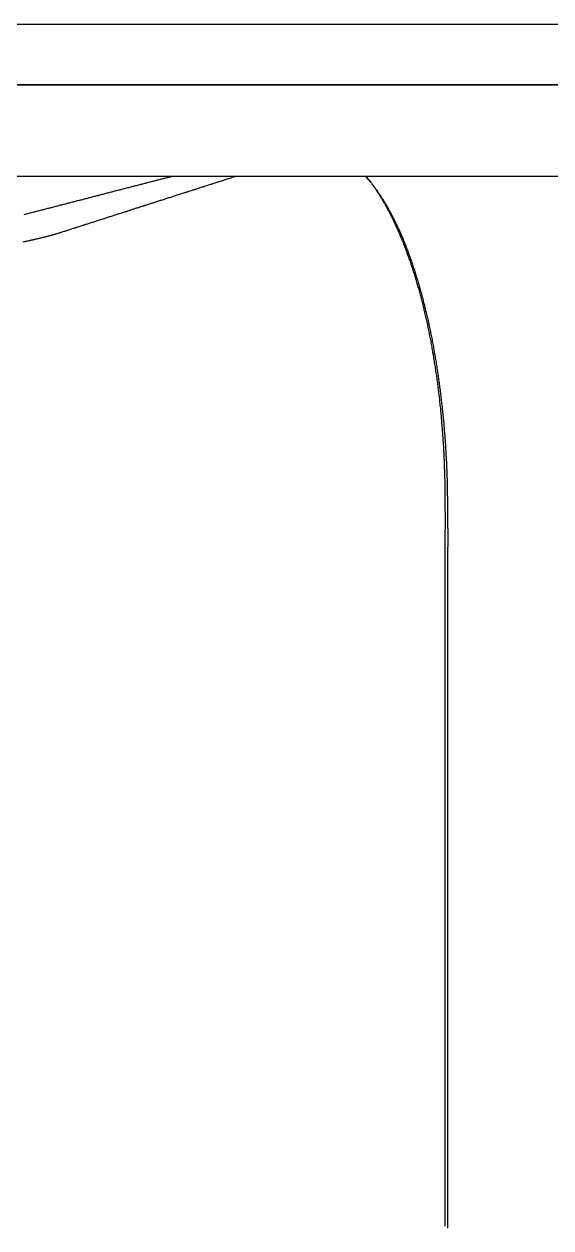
# Model space of a CAD drawing. Header units: millimetres. Extents: x -226 to 218, y -316 to 313.
# Drawn here: x 89.7 to 133.5, y -215.1 to -114.9 of the extents above; entities that cross this region are included whole.
import ezdxf

# ---------------------------------------------------------------- set-up
doc = ezdxf.new("R2010")
doc.units = ezdxf.units.MM
doc.layers.add('SKETCH', color=5, linetype='Continuous')
doc.layers.add('VISIBLE', color=7, linetype='Continuous')

msp = doc.modelspace()

# ---------------------------------------------------------------- linework, layer by layer
at = {"layer": 'SKETCH', "flags": 128}
for points in [[(89.64, -133.04), (89.71, -133.02), (89.79, -133.01), (89.86, -132.99), (89.93, -132.98), (90.01, -132.96), (90.08, -132.95), (90.15, -132.93), (90.22, -132.92), (90.29, -132.9), (90.36, -132.89), (90.43, -132.87), (90.5, -132.86), (90.57, -132.84), (90.64, -132.83), (90.7, -132.81), (90.77, -132.79), (90.84, -132.78), (90.9, -132.76), (90.97, -132.75), (91.03, -132.73), (91.1, -132.72), (91.16, -132.7), (91.22, -132.69), (91.29, -132.67), (91.35, -132.66), (91.41, -132.64), (91.47, -132.63), (91.53, -132.61), (91.59, -132.6), (91.64, -132.58), (91.7, -132.57), (91.75, -132.55), (91.81, -132.54), (91.86, -132.52), (91.92, -132.51), (91.97, -132.49), (92.02, -132.48), (92.07, -132.46), (92.13, -132.45), (92.18, -132.43), (92.23, -132.42), (92.29, -132.4), (92.34, -132.38), (92.39, -132.37), (92.45, -132.35), (92.5, -132.34), (92.56, -132.32), (92.62, -132.3), (92.67, -132.28), (92.75, -132.26), (92.82, -132.24), (92.89, -132.22), (92.97, -132.19), (93.05, -132.17), (93.12, -132.15), (93.2, -132.12), (93.27, -132.1), (93.35, -132.07), (93.43, -132.05), (93.51, -132.02), (93.59, -132), (93.66, -131.97), (93.74, -131.95), (93.82, -131.92), (93.9, -131.89), (93.98, -131.87), (94.06, -131.84), (94.13, -131.82), (94.21, -131.79), (94.29, -131.77), (94.37, -131.74), (94.45, -131.72), (94.52, -131.69), (94.6, -131.67), (94.68, -131.64), (94.75, -131.62), (94.83, -131.59), (94.91, -131.57), (94.99, -131.54), (95.06, -131.52), (95.14, -131.49), (95.22, -131.47), (95.29, -131.44), (95.37, -131.42), (95.45, -131.4), (95.52, -131.37), (95.6, -131.35), (95.68, -131.32), (95.76, -131.3), (95.83, -131.27), (95.91, -131.25), (95.99, -131.22), (96.06, -131.2), (96.14, -131.17), (96.22, -131.15), (96.29, -131.12), (96.37, -131.1), (96.45, -131.07), (96.53, -131.05), (96.6, -131.03), (96.68, -131), (96.76, -130.98), (96.83, -130.95), (96.91, -130.93), (96.99, -130.9), (97.06, -130.88), (97.14, -130.85), (97.22, -130.83), (97.3, -130.8), (97.37, -130.78), (97.45, -130.75), (97.53, -130.73), (97.6, -130.7), (97.68, -130.68), (97.76, -130.65), (97.83, -130.63), (97.91, -130.6), (97.99, -130.58), (98.07, -130.56), (98.14, -130.53), (98.22, -130.51), (98.3, -130.48), (98.37, -130.46), (98.45, -130.43), (98.53, -130.41), (98.6, -130.38), (98.68, -130.36), (98.76, -130.33), (98.84, -130.31), (98.91, -130.28), (98.99, -130.26), (99.07, -130.23), (99.14, -130.21), (99.22, -130.19), (99.3, -130.16), (99.37, -130.14), (99.45, -130.11), (99.53, -130.09), (99.61, -130.06), (99.68, -130.04), (99.76, -130.01), (99.84, -129.99), (99.91, -129.96), (99.99, -129.94), (100.07, -129.91), (100.14, -129.89), (100.22, -129.86), (100.3, -129.84), (100.38, -129.81), (100.45, -129.79), (100.53, -129.77), (100.61, -129.74), (100.68, -129.72), (100.76, -129.69), (100.84, -129.67), (100.91, -129.64), (100.99, -129.62), (101.07, -129.59), (101.14, -129.57), (101.22, -129.54), (101.3, -129.52), (101.38, -129.49), (101.45, -129.47), (101.53, -129.45), (101.61, -129.42), (101.68, -129.4), (101.76, -129.37), (101.84, -129.35), (101.91, -129.32), (101.99, -129.3), (102.07, -129.27), (102.14, -129.25), (102.22, -129.22), (102.3, -129.2), (102.37, -129.17), (102.45, -129.15), (102.53, -129.12), (102.61, -129.1), (102.68, -129.08), (102.76, -129.05), (102.84, -129.03), (102.91, -129), (102.99, -128.98), (103.07, -128.95), (103.14, -128.93), (103.22, -128.9), (103.3, -128.88), (103.37, -128.85), (103.45, -128.83), (103.53, -128.8), (103.61, -128.78), (103.68, -128.75), (103.76, -128.73), (103.84, -128.71), (103.91, -128.68), (103.99, -128.66), (104.07, -128.63), (104.14, -128.61), (104.22, -128.58), (104.3, -128.56), (104.37, -128.53), (104.45, -128.51), (104.53, -128.48), (104.6, -128.46), (104.68, -128.43), (104.76, -128.41), (104.83, -128.38), (104.91, -128.36), (104.99, -128.34), (105.07, -128.31), (105.14, -128.29), (105.22, -128.26), (105.3, -128.24), (105.37, -128.21), (105.45, -128.19), (105.53, -128.16), (105.6, -128.14), (105.68, -128.11), (105.76, -128.09), (105.83, -128.06), (105.91, -128.04), (105.99, -128.02), (106.06, -127.99), (106.14, -127.97), (106.22, -127.94), (106.29, -127.92), (106.37, -127.89), (106.45, -127.87), (106.53, -127.84), (106.6, -127.82), (106.68, -127.79), (106.76, -127.77), (106.83, -127.74), (106.91, -127.72), (106.99, -127.7), (107.06, -127.67), (107.14, -127.65), (107.22, -127.62), (107.29, -127.6), (107.3, -127.59)], [(89.71, -130.77), (89.79, -130.75), (89.87, -130.73), (89.95, -130.71), (90.04, -130.69), (90.12, -130.66), (90.2, -130.64), (90.28, -130.62), (90.36, -130.6), (90.45, -130.58), (90.53, -130.56), (90.61, -130.54), (90.69, -130.52), (90.78, -130.49), (90.86, -130.47), (90.94, -130.45), (91.02, -130.43), (91.11, -130.41), (91.19, -130.39), (91.27, -130.37), (91.35, -130.35), (91.44, -130.32), (91.52, -130.3), (91.6, -130.28), (91.68, -130.26), (91.77, -130.24), (91.85, -130.22), (91.93, -130.2), (92.01, -130.18), (92.09, -130.15), (92.18, -130.13), (92.26, -130.11), (92.34, -130.09), (92.42, -130.07), (92.51, -130.05), (92.59, -130.03), (92.67, -130.01), (92.75, -129.98), (92.84, -129.96), (92.92, -129.94), (93, -129.92), (93.08, -129.9), (93.16, -129.88), (93.25, -129.86), (93.33, -129.83), (93.41, -129.81), (93.49, -129.79), (93.58, -129.77), (93.66, -129.75), (93.74, -129.73), (93.82, -129.71), (93.91, -129.69), (93.99, -129.66), (94.07, -129.64), (94.15, -129.62), (94.24, -129.6), (94.32, -129.58), (94.4, -129.56), (94.48, -129.54), (94.56, -129.52), (94.65, -129.49), (94.73, -129.47), (94.81, -129.45), (94.89, -129.43), (94.98, -129.41), (95.06, -129.39), (95.14, -129.37), (95.22, -129.35), (95.3, -129.32), (95.39, -129.3), (95.47, -129.28), (95.55, -129.26), (95.63, -129.24), (95.72, -129.22), (95.8, -129.2), (95.88, -129.18), (95.96, -129.15), (96.04, -129.13), (96.13, -129.11), (96.21, -129.09), (96.29, -129.07), (96.37, -129.05), (96.46, -129.03), (96.54, -129.01), (96.62, -128.98), (96.7, -128.96), (96.78, -128.94), (96.87, -128.92), (96.95, -128.9), (97.03, -128.88), (97.11, -128.86), (97.2, -128.84), (97.28, -128.81), (97.36, -128.79), (97.44, -128.77), (97.53, -128.75), (97.61, -128.73), (97.69, -128.71), (97.77, -128.69), (97.85, -128.67), (97.94, -128.64), (98.02, -128.62), (98.1, -128.6), (98.18, -128.58), (98.27, -128.56), (98.35, -128.54), (98.43, -128.52), (98.51, -128.5), (98.59, -128.48), (98.68, -128.45), (98.76, -128.43), (98.84, -128.41), (98.92, -128.39), (99.01, -128.37), (99.09, -128.35), (99.17, -128.33), (99.25, -128.31), (99.33, -128.28), (99.42, -128.26), (99.5, -128.24), (99.58, -128.22), (99.66, -128.2), (99.75, -128.18), (99.83, -128.16), (99.91, -128.14), (99.99, -128.11), (100.07, -128.09), (100.16, -128.07), (100.24, -128.05), (100.32, -128.03), (100.4, -128.01), (100.48, -127.99), (100.57, -127.97), (100.65, -127.94), (100.73, -127.92), (100.81, -127.9), (100.9, -127.88), (100.98, -127.86), (101.06, -127.84), (101.14, -127.82), (101.22, -127.8), (101.31, -127.77), (101.39, -127.75), (101.47, -127.73), (101.55, -127.71), (101.64, -127.69), (101.72, -127.67), (101.8, -127.65), (101.88, -127.63), (101.96, -127.6), (102, -127.59)], [(118.1, -127.59), (118.12, -127.62), (118.16, -127.66), (118.21, -127.71), (118.25, -127.76), (118.29, -127.81), (118.34, -127.86), (118.38, -127.91), (118.42, -127.96), (118.47, -128.01), (118.51, -128.06), (118.55, -128.12), (118.6, -128.17), (118.64, -128.22), (118.68, -128.28), (118.73, -128.33), (118.77, -128.39), (118.81, -128.44), (118.85, -128.5), (118.9, -128.56), (118.94, -128.61), (118.98, -128.67), (119.02, -128.73), (119.07, -128.79), (119.11, -128.85), (119.15, -128.91), (119.19, -128.97), (119.23, -129.03), (119.27, -129.09), (119.32, -129.15), (119.36, -129.22), (119.4, -129.28), (119.44, -129.34), (119.48, -129.41), (119.52, -129.47), (119.56, -129.53), (119.6, -129.6), (119.64, -129.67), (119.68, -129.73), (119.73, -129.8), (119.77, -129.87), (119.81, -129.93), (119.85, -130), (119.89, -130.07), (119.93, -130.14), (119.97, -130.21), (120.01, -130.28), (120.04, -130.35), (120.08, -130.42), (120.12, -130.49), (120.16, -130.57), (120.2, -130.64), (120.24, -130.71), (120.28, -130.79), (120.32, -130.86), (120.36, -130.94), (120.4, -131.01), (120.43, -131.09), (120.47, -131.16), (120.51, -131.24), (120.55, -131.31), (120.59, -131.39), (120.62, -131.47), (120.66, -131.55), (120.7, -131.63), (120.74, -131.71), (120.77, -131.79), (120.81, -131.87), (120.85, -131.95), (120.89, -132.03), (120.92, -132.11), (120.96, -132.19), (121, -132.27), (121.03, -132.36), (121.07, -132.44), (121.1, -132.52), (121.14, -132.61), (121.18, -132.69), (121.21, -132.78), (121.25, -132.86), (121.28, -132.95), (121.32, -133.04), (121.35, -133.12), (121.39, -133.21), (121.42, -133.3), (121.46, -133.38), (121.49, -133.47), (121.53, -133.56), (121.56, -133.65), (121.6, -133.74), (121.63, -133.83), (121.66, -133.92), (121.7, -134.01), (121.73, -134.1), (121.77, -134.2), (121.8, -134.29), (121.83, -134.38), (121.87, -134.48), (121.9, -134.57), (121.93, -134.66), (121.96, -134.76), (122, -134.85), (122.03, -134.95), (122.06, -135.04), (122.09, -135.14), (122.12, -135.23), (122.16, -135.33), (122.19, -135.43), (122.22, -135.52), (122.25, -135.62), (122.28, -135.72), (122.31, -135.82), (122.34, -135.92), (122.37, -136.02), (122.4, -136.12), (122.43, -136.22), (122.46, -136.32), (122.49, -136.42), (122.52, -136.52), (122.55, -136.62), (122.58, -136.72), (122.61, -136.82), (122.64, -136.93), (122.67, -137.03), (122.7, -137.13), (122.73, -137.24), (122.76, -137.34), (122.79, -137.45), (122.81, -137.55), (122.84, -137.65), (122.87, -137.76), (122.9, -137.87), (122.92, -137.97), (122.95, -138.08), (122.98, -138.18), (123.01, -138.29), (123.03, -138.4), (123.06, -138.51), (123.09, -138.61), (123.11, -138.72), (123.14, -138.83), (123.16, -138.94), (123.19, -139.05), (123.22, -139.16), (123.24, -139.27), (123.27, -139.38), (123.29, -139.49), (123.32, -139.6), (123.34, -139.71), (123.37, -139.82), (123.39, -139.94), (123.41, -140.05), (123.44, -140.16), (123.46, -140.27), (123.49, -140.39), (123.51, -140.5), (123.53, -140.61), (123.56, -140.73), (123.58, -140.84), (123.6, -140.95), (123.62, -141.07), (123.65, -141.18), (123.67, -141.3), (123.69, -141.42), (123.71, -141.53), (123.74, -141.65), (123.76, -141.76), (123.78, -141.88), (123.8, -142), (123.82, -142.11), (123.84, -142.23), (123.86, -142.35), (123.88, -142.47), (123.9, -142.59), (123.92, -142.7), (123.94, -142.82), (123.96, -142.94), (123.98, -143.06), (124, -143.18), (124.02, -143.3), (124.04, -143.42), (124.06, -143.54), (124.08, -143.66), (124.09, -143.78), (124.11, -143.9), (124.13, -144.02), (124.15, -144.14), (124.17, -144.26), (124.18, -144.38), (124.2, -144.51), (124.22, -144.63), (124.23, -144.75), (124.25, -144.87), (124.27, -145), (124.28, -145.12), (124.3, -145.24), (124.32, -145.37), (124.33, -145.49), (124.35, -145.61), (124.36, -145.74), (124.38, -145.86), (124.39, -145.98), (124.41, -146.11), (124.42, -146.23), (124.44, -146.36), (124.45, -146.48), (124.46, -146.61), (124.48, -146.73), (124.49, -146.86), (124.5, -146.98), (124.52, -147.11), (124.53, -147.23), (124.54, -147.36), (124.56, -147.49), (124.57, -147.61), (124.58, -147.74), (124.59, -147.87), (124.6, -147.99), (124.62, -148.12), (124.63, -148.25), (124.64, -148.38), (124.65, -148.5), (124.66, -148.63), (124.67, -148.76), (124.68, -148.89), (124.69, -149.01), (124.7, -149.14), (124.71, -149.27), (124.72, -149.4), (124.73, -149.53), (124.74, -149.65), (124.75, -149.78), (124.76, -149.91), (124.76, -150.04), (124.77, -150.17), (124.78, -150.3), (124.79, -150.43), (124.8, -150.56), (124.8, -150.69), (124.81, -150.82), (124.82, -150.95), (124.83, -151.08), (124.83, -151.21), (124.84, -151.34), (124.85, -151.47), (124.85, -151.6), (124.86, -151.73), (124.86, -151.86), (124.87, -151.99), (124.87, -152.12), (124.88, -152.25), (124.88, -152.38), (124.89, -152.5), (124.89, -152.63), (124.9, -152.75), (124.9, -152.87), (124.9, -153), (124.91, -153.12), (124.91, -153.24), (124.91, -153.36), (124.91, -153.48), (124.92, -153.61), (124.92, -153.73), (124.92, -153.86), (124.92, -153.98), (124.92, -154.11), (124.93, -154.24), (124.93, -154.37), (124.93, -154.51), (124.93, -154.64), (124.93, -154.79), (124.93, -154.93), (124.93, -155.08), (124.94, -155.23), (124.94, -155.39), (124.94, -155.64), (124.94, -155.9), (124.94, -156.17), (124.94, -156.45), (124.94, -156.73), (124.95, -157.03), (124.95, -157.33), (124.95, -157.64), (124.95, -157.95), (124.95, -158.27), (124.94, -158.59), (124.94, -158.92), (124.94, -159.25), (124.94, -159.58), (124.94, -159.91), (124.94, -160.25), (124.94, -160.58), (124.94, -160.91), (124.94, -161.24), (124.94, -161.57), (124.94, -161.9), (124.94, -162.22), (124.94, -162.54), (124.94, -162.85), (124.94, -163.16), (124.94, -163.48), (124.94, -163.79), (124.94, -164.11), (124.94, -164.42), (124.94, -164.74), (124.94, -165.06), (124.94, -165.38), (124.94, -165.7), (124.94, -166.01), (124.94, -166.33), (124.94, -166.65), (124.94, -166.97), (124.94, -167.28), (124.94, -167.59), (124.94, -167.91), (124.94, -168.22), (124.94, -168.52), (124.94, -168.83), (124.94, -169.13), (124.94, -169.43), (124.94, -169.73), (124.94, -170.02), (124.94, -170.31), (124.94, -170.56), (124.94, -170.81), (124.94, -171.06), (124.94, -171.3), (124.94, -171.54), (124.94, -171.78), (124.94, -172.01), (124.94, -172.25), (124.94, -172.48), (124.94, -172.71), (124.94, -172.95), (124.94, -173.18), (124.94, -173.41), (124.94, -173.63), (124.94, -173.86), (124.94, -174.09), (124.94, -174.32), (124.94, -174.55), (124.94, -174.78), (124.94, -175.01), (124.94, -175.24), (124.94, -175.47), (124.94, -175.7), (124.94, -175.94), (124.94, -176.17), (124.94, -176.41), (124.94, -176.64), (124.94, -176.87), (124.94, -177.11), (124.94, -177.34), (124.94, -177.58), (124.94, -177.81), (124.94, -178.05), (124.94, -178.28), (124.94, -178.51), (124.94, -178.75), (124.94, -178.98), (124.94, -179.22), (124.94, -179.45), (124.94, -179.69), (124.94, -179.92), (124.94, -180.15), (124.94, -180.39), (124.94, -180.62), (124.94, -180.86), (124.94, -181.09), (124.94, -181.32), (124.94, -181.56), (124.94, -181.79), (124.94, -182.03), (124.94, -182.26), (124.94, -182.5), (124.94, -182.73), (124.94, -182.96), (124.94, -183.2), (124.94, -183.43), (124.94, -183.67), (124.94, -183.9), (124.94, -184.14), (124.94, -184.37), (124.94, -184.6), (124.94, -184.84), (124.94, -185.07), (124.94, -185.31), (124.94, -185.54), (124.94, -185.78), (124.94, -186.01), (124.94, -186.24), (124.94, -186.48), (124.94, -186.71), (124.94, -186.95), (124.94, -187.18), (124.94, -187.42), (124.94, -187.65), (124.94, -187.88), (124.94, -188.12), (124.94, -188.35), (124.94, -188.59), (124.94, -188.82), (124.94, -189.06), (124.94, -189.29), (124.94, -189.52), (124.94, -189.76), (124.94, -189.99), (124.94, -190.23), (124.94, -190.46), (124.94, -190.7), (124.94, -190.93), (124.94, -191.16), (124.94, -191.4), (124.94, -191.63), (124.94, -191.87), (124.94, -192.1), (124.94, -192.34), (124.94, -192.57), (124.94, -192.8), (124.94, -193.04), (124.94, -193.27), (124.94, -193.51), (124.94, -193.74), (124.94, -193.97), (124.94, -194.21), (124.94, -194.44), (124.94, -194.68), (124.94, -194.91), (124.94, -195.15), (124.94, -195.38), (124.94, -195.61), (124.94, -195.85), (124.94, -196.08), (124.94, -196.32), (124.94, -196.55), (124.94, -196.79), (124.94, -197.02), (124.94, -197.25), (124.94, -197.49), (124.94, -197.72), (124.94, -197.96), (124.94, -198.19), (124.94, -198.43), (124.94, -198.66), (124.94, -198.89), (124.94, -199.13), (124.94, -199.36), (124.94, -199.6), (124.94, -199.83), (124.94, -200.07), (124.94, -200.3), (124.94, -200.53), (124.94, -200.77), (124.94, -201), (124.94, -201.24), (124.94, -201.47), (124.94, -201.71), (124.94, -201.94), (124.94, -202.17), (124.94, -202.41), (124.94, -202.64), (124.94, -202.88), (124.94, -203.11), (124.94, -203.35), (124.94, -203.58), (124.94, -203.81), (124.94, -204.05), (124.94, -204.28), (124.94, -204.52), (124.94, -204.75), (124.94, -204.99), (124.94, -205.22), (124.94, -205.45), (124.94, -205.69), (124.94, -205.92), (124.94, -206.16), (124.94, -206.39), (124.94, -206.62), (124.94, -206.86), (124.94, -207.09), (124.94, -207.33), (124.94, -207.56), (124.94, -207.8), (124.94, -208.03), (124.94, -208.26), (124.94, -208.5), (124.94, -208.73), (124.94, -208.97), (124.94, -209.2), (124.94, -209.44), (124.94, -209.67), (124.94, -209.9), (124.94, -210.14), (124.94, -210.37), (124.94, -210.61), (124.94, -210.84), (124.94, -211.08), (124.94, -211.31), (124.94, -211.54), (124.94, -211.78), (124.94, -212.01), (124.94, -212.25), (124.94, -212.48), (124.94, -212.72), (124.94, -212.95), (124.94, -213.18), (124.94, -213.42), (124.94, -213.65), (124.94, -213.89), (124.94, -214.12), (124.94, -214.36), (124.94, -214.59), (124.94, -214.82), (124.94, -215.06)], [(118.16, -127.59), (118.2, -127.65), (118.25, -127.7), (118.29, -127.76), (118.34, -127.81), (118.38, -127.87), (118.43, -127.93), (118.47, -127.99), (118.51, -128.04), (118.56, -128.1), (118.6, -128.16), (118.65, -128.22), (118.69, -128.28), (118.73, -128.34), (118.78, -128.41), (118.82, -128.47), (118.86, -128.53), (118.91, -128.59), (118.95, -128.66), (118.99, -128.72), (119.04, -128.78), (119.08, -128.85), (119.12, -128.91), (119.16, -128.98), (119.21, -129.05), (119.25, -129.11), (119.29, -129.18), (119.33, -129.25), (119.37, -129.32), (119.42, -129.38), (119.46, -129.45), (119.5, -129.52), (119.54, -129.59), (119.58, -129.66), (119.62, -129.74), (119.67, -129.81), (119.71, -129.88), (119.75, -129.95), (119.79, -130.02), (119.83, -130.1), (119.87, -130.17), (119.91, -130.25), (119.95, -130.32), (119.99, -130.4), (120.03, -130.47), (120.07, -130.55), (120.11, -130.62), (120.15, -130.7), (120.19, -130.78), (120.23, -130.86), (120.27, -130.93), (120.31, -131.01), (120.35, -131.09), (120.39, -131.17), (120.42, -131.25), (120.46, -131.33), (120.5, -131.41), (120.54, -131.5), (120.58, -131.58), (120.62, -131.66), (120.65, -131.74), (120.69, -131.83), (120.73, -131.91), (120.77, -131.99), (120.8, -132.08), (120.84, -132.16), (120.88, -132.25), (120.92, -132.33), (120.95, -132.42), (120.99, -132.51), (121.03, -132.59), (121.06, -132.68), (121.1, -132.77), (121.13, -132.86), (121.17, -132.95), (121.21, -133.03), (121.24, -133.12), (121.28, -133.21), (121.31, -133.3), (121.35, -133.4), (121.38, -133.49), (121.42, -133.58), (121.45, -133.67), (121.49, -133.76), (121.52, -133.85), (121.56, -133.95), (121.59, -134.04), (121.62, -134.14), (121.66, -134.23), (121.69, -134.32), (121.73, -134.42), (121.76, -134.51), (121.79, -134.61), (121.82, -134.71), (121.86, -134.8), (121.89, -134.9), (121.92, -135), (121.95, -135.09), (121.99, -135.19), (122.02, -135.29), (122.05, -135.39), (122.08, -135.49), (122.11, -135.59), (122.15, -135.69), (122.18, -135.79), (122.21, -135.89), (122.24, -135.99), (122.27, -136.09), (122.3, -136.19), (122.33, -136.29), (122.36, -136.4), (122.39, -136.5), (122.42, -136.6), (122.45, -136.71), (122.48, -136.81), (122.51, -136.91), (122.54, -137.02), (122.57, -137.12), (122.6, -137.23), (122.62, -137.33), (122.65, -137.44), (122.68, -137.54), (122.71, -137.65), (122.74, -137.76), (122.77, -137.86), (122.79, -137.97), (122.82, -138.08), (122.85, -138.19), (122.87, -138.29), (122.9, -138.4), (122.93, -138.51), (122.96, -138.62), (122.98, -138.73), (123.01, -138.84), (123.03, -138.95), (123.06, -139.06), (123.09, -139.17), (123.11, -139.28), (123.14, -139.39), (123.16, -139.5), (123.19, -139.62), (123.21, -139.73), (123.23, -139.84), (123.26, -139.95), (123.28, -140.06), (123.31, -140.18), (123.33, -140.29), (123.35, -140.4), (123.38, -140.52), (123.4, -140.63), (123.42, -140.75), (123.45, -140.86), (123.47, -140.98), (123.49, -141.09), (123.51, -141.21), (123.54, -141.32), (123.56, -141.44), (123.58, -141.56), (123.6, -141.67), (123.62, -141.79), (123.64, -141.91), (123.66, -142.02), (123.68, -142.14), (123.7, -142.26), (123.73, -142.38), (123.75, -142.5), (123.77, -142.61), (123.78, -142.73), (123.8, -142.85), (123.82, -142.97), (123.84, -143.09), (123.86, -143.21), (123.88, -143.33), (123.9, -143.45), (123.92, -143.57), (123.94, -143.69), (123.95, -143.81), (123.97, -143.93), (123.99, -144.05), (124.01, -144.17), (124.02, -144.29), (124.04, -144.42), (124.06, -144.54), (124.07, -144.66), (124.09, -144.78), (124.11, -144.9), (124.12, -145.03), (124.14, -145.15), (124.15, -145.27), (124.17, -145.39), (124.18, -145.52), (124.2, -145.64), (124.21, -145.76), (124.23, -145.89), (124.24, -146.01), (124.26, -146.14), (124.27, -146.26), (124.28, -146.38), (124.3, -146.51), (124.31, -146.63), (124.32, -146.76), (124.34, -146.88), (124.35, -147.01), (124.36, -147.14), (124.37, -147.26), (124.39, -147.39), (124.4, -147.51), (124.41, -147.64), (124.42, -147.76), (124.43, -147.89), (124.44, -148.02), (124.45, -148.14), (124.46, -148.27), (124.47, -148.4), (124.48, -148.52), (124.49, -148.65), (124.5, -148.78), (124.51, -148.9), (124.52, -149.03), (124.53, -149.16), (124.54, -149.28), (124.55, -149.41), (124.56, -149.54), (124.57, -149.67), (124.57, -149.8), (124.58, -149.92), (124.59, -150.05), (124.6, -150.18), (124.6, -150.31), (124.61, -150.44), (124.62, -150.57), (124.62, -150.69), (124.63, -150.82), (124.64, -150.95), (124.64, -151.08), (124.65, -151.21), (124.65, -151.34), (124.66, -151.47), (124.66, -151.59), (124.67, -151.72), (124.67, -151.85), (124.68, -151.97), (124.68, -152.1), (124.68, -152.22), (124.69, -152.34), (124.69, -152.47), (124.69, -152.59), (124.69, -152.72), (124.7, -152.84), (124.7, -152.97), (124.7, -153.09), (124.7, -153.22), (124.71, -153.35), (124.71, -153.48), (124.71, -153.61), (124.71, -153.74), (124.71, -153.87), (124.71, -154.01), (124.72, -154.14), (124.72, -154.28), (124.72, -154.43), (124.72, -154.57), (124.72, -154.76), (124.72, -154.95), (124.72, -155.15), (124.72, -155.35), (124.73, -155.56), (124.73, -155.77), (124.73, -155.98), (124.73, -156.19), (124.73, -156.41), (124.73, -156.62), (124.73, -156.84), (124.72, -157.06), (124.72, -157.29), (124.72, -157.51), (124.72, -157.73), (124.72, -157.96), (124.72, -158.18), (124.72, -158.4), (124.72, -158.62), (124.72, -158.85), (124.72, -159.07), (124.72, -159.29), (124.72, -159.5), (124.72, -159.72), (124.72, -159.93), (124.72, -160.15), (124.72, -160.36), (124.72, -160.58), (124.72, -160.79), (124.72, -161.01), (124.72, -161.22), (124.72, -161.44), (124.72, -161.65), (124.72, -161.86), (124.72, -162.08), (124.72, -162.29), (124.72, -162.51), (124.72, -162.72), (124.72, -162.94), (124.72, -163.15), (124.72, -163.37), (124.72, -163.58), (124.72, -163.8), (124.72, -164.01), (124.72, -164.22), (124.72, -164.44), (124.72, -164.65), (124.72, -164.87), (124.72, -165.08), (124.72, -165.3), (124.72, -165.51), (124.72, -165.72), (124.72, -165.94), (124.72, -166.15), (124.72, -166.36), (124.72, -166.58), (124.72, -166.79), (124.72, -167), (124.72, -167.22), (124.72, -167.43), (124.72, -167.64), (124.72, -167.86), (124.72, -168.07), (124.72, -168.28), (124.72, -168.5), (124.72, -168.71), (124.72, -168.93), (124.72, -169.15), (124.72, -169.36), (124.72, -169.58), (124.72, -169.8), (124.72, -170.02), (124.72, -170.25), (124.72, -170.48), (124.72, -170.71), (124.72, -170.94), (124.72, -171.17), (124.72, -171.4), (124.72, -171.64), (124.72, -171.87), (124.72, -172.1), (124.72, -172.34), (124.72, -172.57), (124.72, -172.81), (124.72, -173.04), (124.72, -173.28), (124.72, -173.51), (124.72, -173.75), (124.72, -173.99), (124.72, -174.22), (124.72, -174.46), (124.72, -174.69), (124.72, -174.93), (124.72, -175.16), (124.72, -175.4), (124.72, -175.63), (124.72, -175.86), (124.72, -176.1), (124.72, -176.33), (124.72, -176.57), (124.72, -176.8), (124.72, -177.03), (124.72, -177.27), (124.72, -177.5), (124.72, -177.73), (124.72, -177.97), (124.72, -178.2), (124.72, -178.44), (124.72, -178.67), (124.72, -178.9), (124.72, -179.14), (124.72, -179.37), (124.72, -179.61), (124.72, -179.84), (124.72, -180.07), (124.72, -180.31), (124.72, -180.54), (124.72, -180.77), (124.72, -181.01), (124.72, -181.24), (124.72, -181.48), (124.72, -181.71), (124.72, -181.94), (124.72, -182.18), (124.72, -182.41), (124.72, -182.65), (124.72, -182.88), (124.72, -183.11), (124.72, -183.35), (124.72, -183.58), (124.72, -183.81), (124.72, -184.05), (124.72, -184.28), (124.72, -184.52), (124.72, -184.75), (124.72, -184.98), (124.72, -185.22), (124.72, -185.45), (124.72, -185.69), (124.72, -185.92), (124.72, -186.15), (124.72, -186.39), (124.72, -186.62), (124.72, -186.85), (124.72, -187.09), (124.72, -187.32), (124.72, -187.56), (124.72, -187.79), (124.72, -188.02), (124.72, -188.26), (124.72, -188.49), (124.72, -188.73), (124.72, -188.96), (124.72, -189.19), (124.72, -189.43), (124.72, -189.66), (124.72, -189.89), (124.72, -190.13), (124.72, -190.36), (124.72, -190.6), (124.72, -190.83), (124.72, -191.06), (124.72, -191.3), (124.72, -191.53), (124.72, -191.77), (124.72, -192), (124.72, -192.23), (124.72, -192.47), (124.72, -192.7), (124.72, -192.93), (124.72, -193.17), (124.72, -193.4), (124.72, -193.64), (124.72, -193.87), (124.72, -194.1), (124.72, -194.34), (124.72, -194.57), (124.72, -194.81), (124.72, -195.04), (124.72, -195.27), (124.72, -195.51), (124.72, -195.74), (124.72, -195.97), (124.72, -196.21), (124.72, -196.44), (124.72, -196.68), (124.72, -196.91), (124.72, -197.14), (124.72, -197.38), (124.72, -197.61), (124.72, -197.85), (124.72, -198.08), (124.72, -198.31), (124.72, -198.55), (124.72, -198.78), (124.72, -199.01), (124.72, -199.25), (124.72, -199.48), (124.72, -199.72), (124.72, -199.95), (124.72, -200.18), (124.72, -200.42), (124.72, -200.65), (124.72, -200.89), (124.72, -201.12), (124.72, -201.35), (124.72, -201.59), (124.72, -201.82), (124.72, -202.05), (124.72, -202.29), (124.72, -202.52), (124.72, -202.76), (124.72, -202.99), (124.72, -203.22), (124.72, -203.46), (124.72, -203.69), (124.72, -203.93), (124.72, -204.16), (124.72, -204.39), (124.72, -204.63), (124.72, -204.86), (124.72, -205.09), (124.72, -205.33), (124.72, -205.56), (124.72, -205.8), (124.72, -206.03), (124.72, -206.26), (124.72, -206.5), (124.72, -206.73), (124.72, -206.97), (124.72, -207.2), (124.72, -207.43), (124.72, -207.67), (124.72, -207.9), (124.72, -208.13), (124.72, -208.37), (124.72, -208.6), (124.72, -208.84), (124.72, -209.07), (124.72, -209.3), (124.72, -209.54), (124.72, -209.77), (124.72, -210.01), (124.72, -210.24), (124.72, -210.47), (124.72, -210.71), (124.72, -210.94), (124.72, -211.17), (124.72, -211.41), (124.72, -211.64), (124.72, -211.88), (124.72, -212.11), (124.72, -212.34), (124.72, -212.58), (124.72, -212.81), (124.72, -213.05), (124.72, -213.28), (124.72, -213.51), (124.72, -213.75), (124.72, -213.98), (124.72, -214.21), (124.72, -214.45), (124.72, -214.68), (124.72, -214.92)]]:
    msp.add_lwpolyline(points, dxfattribs=at)
at = {"layer": 'VISIBLE'}
for p, q in [((-197.47, -114.94), (197.47, -114.94)), ((-197.47, -120), (197.47, -120)), ((-197.41, -119.96), (197.41, -119.96)), ((-197.47, -127.59), (197.47, -127.59))]:
    msp.add_line(p, q, dxfattribs=at)

doc.saveas('drawing.dxf')
